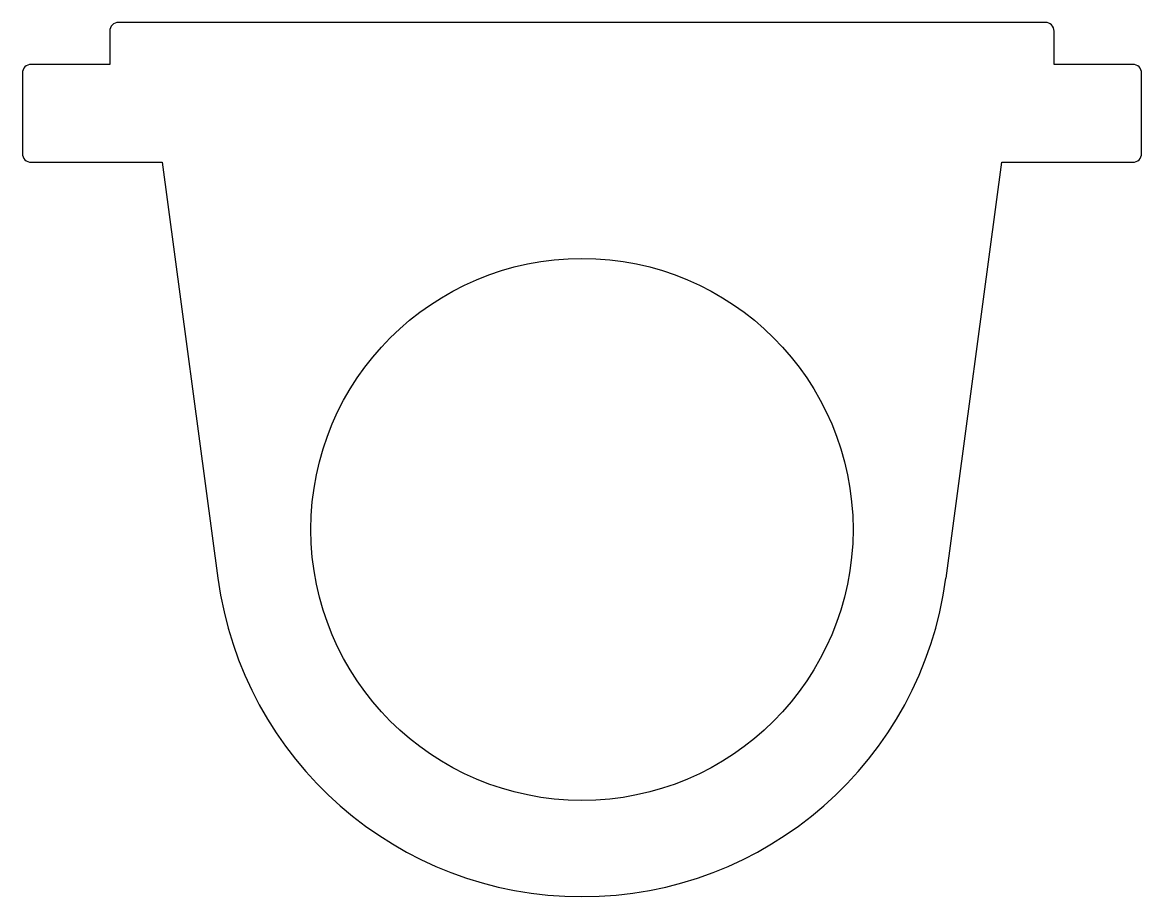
# Model space of a CAD drawing. Extents: x 1815.7 to 1847.7, y 1985.6 to 2010.6.
import ezdxf

# ---------------------------------------------------------------- set-up
doc = ezdxf.new("R2010")
doc.units = 0
doc.layers.get('0').update_dxf_attribs({"linetype": 'CONTINUOUS'})

msp = doc.modelspace()

# ---------------------------------------------------------------- linework, layer by layer
for p, q in [((1844.906, 2010.632), (1818.406, 2010.632)), ((1818.156, 2010.382), (1818.156, 2009.432)), ((1845.156, 2009.432), (1845.156, 2010.382)), ((1818.156, 2009.432), (1815.906, 2009.432)), ((1847.406, 2009.432), (1845.156, 2009.432)), ((1815.656, 2009.182), (1815.656, 2006.882)), ((1847.656, 2006.882), (1847.656, 2009.182)), ((1815.906, 2006.632), (1819.656, 2006.632)), ((1819.656, 2006.632), (1821.249, 1994.739)), ((1842.064, 1994.739), (1843.656, 2006.632)), ((1843.656, 2006.632), (1847.406, 2006.632))]:
    msp.add_line(p, q)
msp.add_circle((1831.656, 1996.132), 7.75)
for centre, radius, start, end in [((1818.406, 2010.382), 0.25, 90, 180), ((1844.906, 2010.382), 0.25, 0, 90), ((1815.906, 2009.182), 0.25, 90, 180), ((1847.406, 2009.182), 0.25, 0, 90), ((1815.906, 2006.882), 0.25, 180, 270), ((1847.406, 2006.882), 0.25, 270, 360), ((1831.656, 1996.132), 10.5, 187.6281, 352.3719)]:
    msp.add_arc(centre, radius, start, end)

doc.saveas('drawing.dxf')
